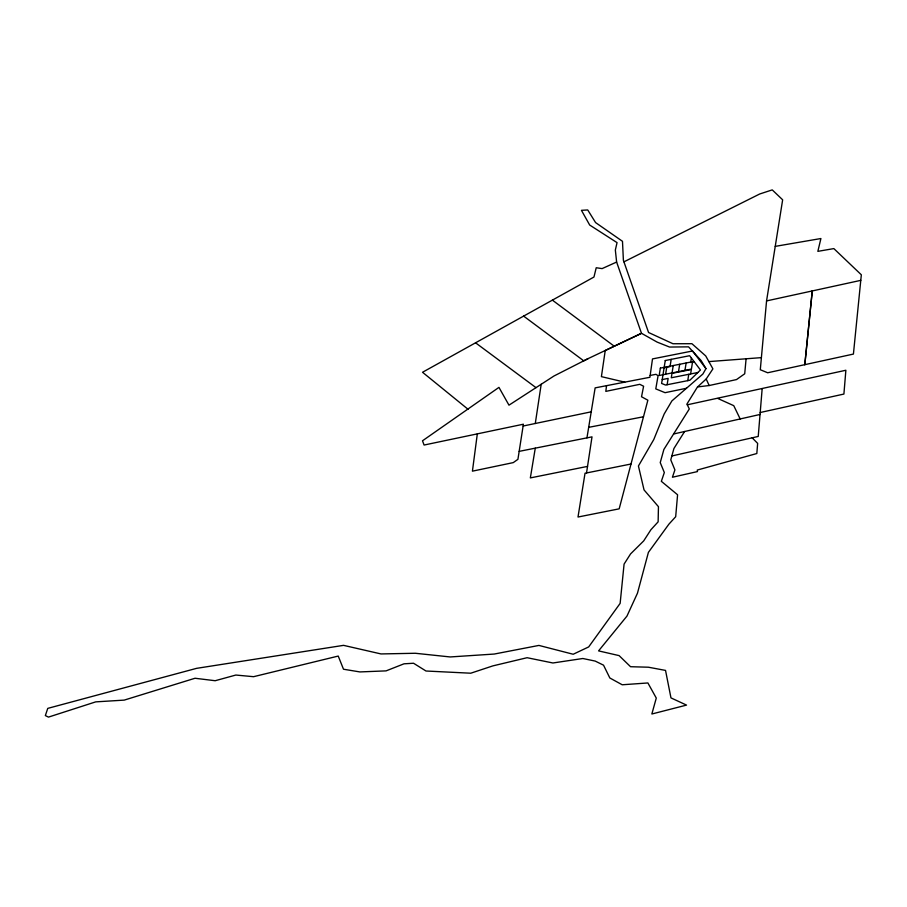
<?xml version="1.0" encoding="UTF-8"?>
<svg xmlns="http://www.w3.org/2000/svg" width="907" height="907" viewBox="0 0 907 907"><rect width="100%" height="100%" fill="white"/><g stroke="black" fill="none" stroke-linecap="round" stroke-linejoin="round"><path stroke-width="1.36" d="M762.163 388.718L758.229 436.448L671.86 455.96M746.087 358.787L744.715 373.786L736.518 379.568L709.161 385.532L697.585 386.926M623.937 261.84L759.692 193.996L772.242 189.892L782.65 199.812L766.562 300.909L760.293 369.727L767.673 372.766L853.419 354.07L861.333 274.798L833.85 248.597L817.853 251.352L820.914 238.53L775.236 246.375M477.32 433.875L472.422 471.164L513.26 462.615L517.92 459.327L523.396 424.204L424.091 445.042L422.503 440.791L498.952 387.38L508.974 405.168L553.984 375.997L588.189 358.582L641.487 333.311L657.167 342.12L669.581 347.052L688.549 346.848L701.134 360.578L705.963 368.65L702.857 374.058L671.883 400.928L664.173 414.011L653.777 439.555L638.426 465.994L644.038 489.916L658.448 506.673L658.131 521.842L650.909 529.733L643.698 540.901L630.558 553.928L624.084 564.097L620.139 603.37L588.677 646.929L573.19 654.253L538.917 645.421L494.258 654.049L450.189 656.951L415.327 653.267L380.997 653.936L343.549 645.353L196.536 668.357L47.765 708.378L45.35 715.578L48.479 717.108L95.734 701.871L124.225 700.113L195.028 678.255L215.174 680.726L235.854 675.046L253.563 676.69L338.232 656.067L343.504 669.23L359.886 671.928L386.087 670.874L404.023 663.811L413.547 663.244L425.995 671.01L470.756 673.209L492.864 665.885L527.092 657.711L552.919 662.983L582.838 658.505L595.185 661.078L603.529 665.171L609.833 677.983L622.202 684.774L647.893 682.96L656.283 698.073L651.85 714.002L686.531 705.102L670.965 697.891L665.534 670.409L648.392 667.212L630.546 666.713L619.107 655.614L598.575 650.886L626.964 616.091L637.462 593.201L648.403 552.374L668.89 524.178L675.681 516.729L677.586 494.78L661.35 481.322L664.332 472.536L660.239 462.604L663.879 449.453L689.309 408.966L686.928 404.046L697.381 387.108L706.202 378.99L712.913 368.866L705.714 355.929L691.916 343.708L672.971 343.742L648.562 332.506L623.392 260.286L622.485 241.307L595.57 222.566L587.725 209.948L581.444 210.333L589.686 225.038L617.043 242.623L615.343 250.049L616.624 262.055L641.487 333.311L605.241 350.499L601.409 376.643L624.764 382.153M606.534 385.679L605.819 391.382L639.786 384.319L643.607 386.235L641.532 396.756L647.859 400.214L619.175 508.838L578.008 517.024L585.026 473.261L631.011 464.01M535.289 423.49L541.196 384.285M586.534 472.966L592.01 436.857L519.189 451.357M665.613 374.206L666.792 366.825M667.121 384.738L668.142 378.4L662.212 379.58M671.191 359.365L670.024 366.598L664.105 367.777M672.064 372.924L673.243 365.544M678.504 371.643L679.694 364.274M684.955 370.373L686.134 362.993M687.755 380.645L688.776 374.308M691.383 358.004L690.658 362.505L694.252 361.791M690.624 373.945L691.338 369.512L671.996 373.355L671.282 377.777L697.868 372.505M586.954 437.866L595.139 387.879L649.9 377.278L652.496 358.923L692.574 350.975L705.963 368.65M535.277 448.16L530.346 477.91L587.543 466.391M684.604 431.505L673.924 448.512L670.772 459.872L674.91 469.905L672.416 477.241L697.46 471.583L697.268 470.064L756.823 453.523L757.651 443.387L752.175 437.82M588.189 358.582L583.768 360.839L523.622 316.101M616.624 262.055L602.101 268.608L596.228 267.746L593.96 277.032L422.526 372.267L468.057 409.284M673.595 433.988L760.043 414.465M687.291 404.805L845.868 370.26L843.907 394.057L760.202 412.515M766.562 300.909L860.8 280.354M523.18 426.018L591.217 411.823M686.486 388.264L665.08 392.686L655.784 388.888L658.085 375.702L655.954 374.319L650.16 375.441M588.677 427.344L643.482 416.767M708.866 361.598L761.392 357.63M717.868 398.49L733.752 405.667L740.18 418.955M475.563 342.812L536.003 387.652M552.386 300.126L614.266 346.225M706.202 378.99L709.161 385.532M812.264 290.943L804.804 364.671L812.264 290.943M660.353 368.106L659.162 375.487L691.406 369.092L692.585 361.712L660.353 368.106M665.262 360.533L661.6 383.434L665.557 385.044L689.91 380.214L700.453 369.999L689.637 355.703L665.262 360.533"/></g></svg>
